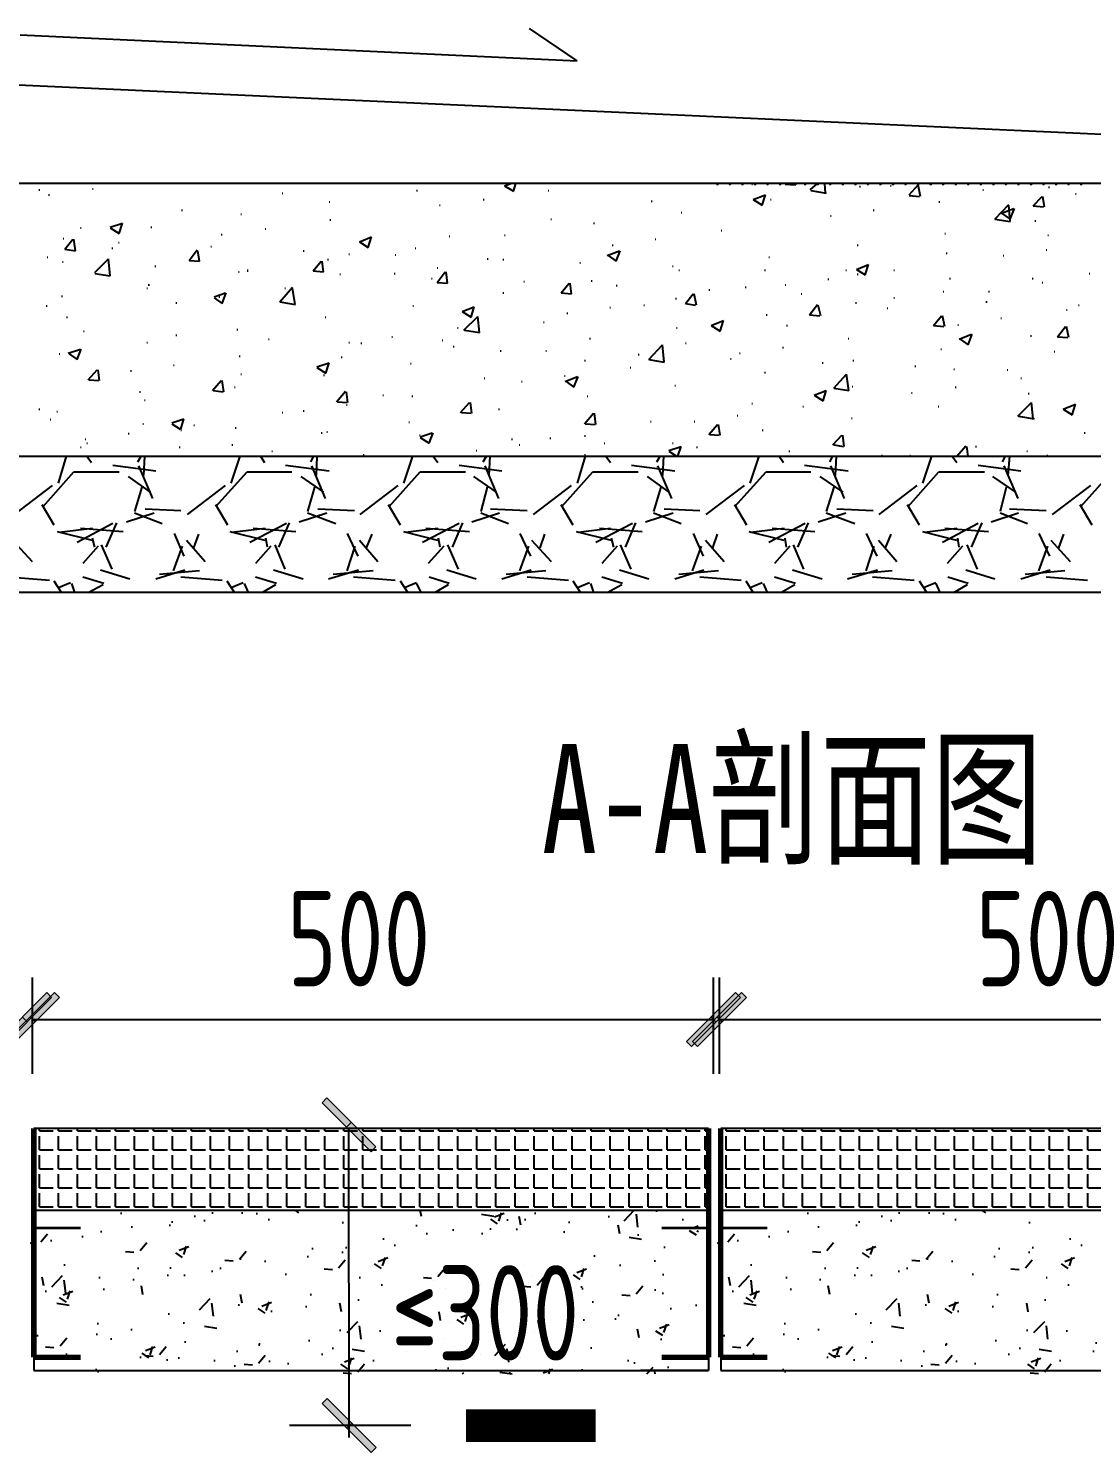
# Model space of a CAD drawing. Extents: x 2969 to 3809, y -1283 to -33.
# Drawn here: x 3543.5 to 3582.5, y -478.2 to -425.9 of the extents above; entities that cross this region are included whole.
import ezdxf
from ezdxf.enums import TextEntityAlignment as Align

# ---------------------------------------------------------------- set-up
doc = ezdxf.new("R2010")
doc.units = 0
doc.header["$LTSCALE"] = 10
for name, color, linetype in [('GPSCOMMON', 7, 'Continuous'), ('图层 1', 7, 'Continuous'), ('填充', 8, 'Continuous'), ('尺寸标注', 1, 'Continuous'), ('文字', 3, 'Continuous'), ('标注引线', 3, 'Continuous'), ('爬梯', 4, 'Continuous'), ('轮廓', 7, 'Continuous')]:
    doc.layers.add(name, color=color, linetype=linetype)
doc.styles.add('GJ', font='tssdeng.shx', dxfattribs={"width": 0.75, "bigfont": 'hztxt.shx'})
doc.styles.add('HZTXT', font='仿宋_GB2312_0.ttf', dxfattribs={"width": 0.6, "height": 1.25})

# ---------------------------------------------------------------- blocks, each defined once
blk = doc.blocks.new('K-建筑标记')
at = {"lineweight": 5}
blk.add_hatch(color=256, dxfattribs=at).paths.add_polyline_path([(0.972, 0.795), (0.795, 0.972), (-0.972, -0.795), (-0.795, -0.972)])
blk.add_lwpolyline([(-0.795, -0.972), (-0.972, -0.795), (0.795, 0.972), (0.972, 0.795)], close=True, dxfattribs=at)
blk.add_lwpolyline([(0.088, -0.088), (-0.088, 0.088)], dxfattribs=at)

msp = doc.modelspace()

# ---------------------------------------------------------------- hatches: boundary and pattern name
at = {"layer": '填充'}
h = msp.add_hatch(dxfattribs=at)
h.set_pattern_fill('ANGLE', color=256, scale=0.1, style=0)
h.set_pattern_definition([(0, (-231094.835, -64909.9971), (0, 0.6985), [0.508, -0.1905]), (90, (-231094.835, -64909.9971), (-0.6985, 4e-17), [0.508, -0.1905])])
h.paths.add_polyline_path([(3568.458, -469.305), (3568.458, -466.297), (3565.963, -466.297), (3543.683, -466.297), (3543.683, -469.305)])
h = msp.add_hatch(dxfattribs=at)
h.set_pattern_fill('ANGLE', color=256, scale=0.1, style=0)
h.set_pattern_definition([(0, (-231069.6151, -64909.9971), (0, 0.6985), [0.508, -0.1905]), (90, (-231069.6151, -64909.9971), (-0.6985, 4e-17), [0.508, -0.1905])])
h.paths.add_polyline_path([(3593.677, -469.305), (3593.677, -466.297), (3591.183, -466.297), (3568.903, -466.297), (3568.903, -469.305)])
h = msp.add_hatch(dxfattribs=at)
h.set_pattern_fill('AR-CONC', color=256, scale=0.02, style=0)
h.set_pattern_definition([(50, (-231094.835, -64909.997), (3.64369338, -0.31878171), [0.381, -4.191]), (355, (-231094.835, -64909.997), (-0.70485652, 3.82113286), [0.3048, -3.3528]), (100.451, (-231094.5313, -64910.0236), (2.938850033, 3.502333756), [0.3238, -3.5618]), (46.1842, (-231094.835, -64908.981), (5.42158082, -0.84084656), [0.5715, -6.2865]), (96.6356, (-231094.383, -64909.051), (4.74808469, 4.94851112), [0.4857, -5.3427]), (351.184, (-231094.835, -64908.981), (4.74809212, 4.94850236), [0.4572, -5.0292]), (21, (-231094.327, -64909.235), (3.032297597, -2.04531037), [0.381, -4.191]), (326, (-231094.327, -64909.235), (1.236040567, 3.68375932), [0.3048, -3.3528]), (71.4514, (-231094.0743, -64909.4055), (4.268329815, 1.638457154), [0.3238, -3.5618]), (37.5, (-231094.835, -64909.9971), (0.061772065, 1.6911007775), [0, -3.31216, 0, -3.4036, 0, -3.3655]), (7.5, (-231094.835, -64909.997), (1.33639325, 2.003611496), [0, -1.94056, 0, -3.23596, 0, -1.2827]), (327.5, (-231095.9678, -64909.9971), (2.711811903, -0.11457488), [0, -1.27, 0, -3.9624, 0, -5.2578]), (317.5, (-231096.4758, -64909.997), (2.962583628, 0.50852982), [0, -1.651, 0, -2.63144, 0, -3.7338])])
h.paths.add_polyline_path([(3568.077, -469.305), (3543.553, -469.305), (3543.553, -475.311), (3568.077, -475.311)])
h = msp.add_hatch(dxfattribs=at)
h.set_pattern_fill('AR-CONC', color=256, scale=0.02, style=0)
h.set_pattern_definition([(50, (-231069.615, -64909.997), (3.64369338, -0.31878171), [0.381, -4.191]), (355, (-231069.615, -64909.997), (-0.70485652, 3.82113286), [0.3048, -3.3528]), (100.451, (-231069.3114, -64910.0236), (2.938850033, 3.502333756), [0.3238, -3.5618]), (46.1842, (-231069.615, -64908.981), (5.42158082, -0.84084656), [0.5715, -6.2865]), (96.6356, (-231069.1633, -64909.051), (4.74808469, 4.94851112), [0.4857, -5.3427]), (351.184, (-231069.615, -64908.981), (4.74809212, 4.94850236), [0.4572, -5.0292]), (21, (-231069.107, -64909.235), (3.032297597, -2.04531037), [0.381, -4.191]), (326, (-231069.107, -64909.235), (1.236040567, 3.68375932), [0.3048, -3.3528]), (71.4514, (-231068.8544, -64909.4055), (4.268329815, 1.638457154), [0.3238, -3.5618]), (37.5, (-231069.6151, -64909.9971), (0.061772065, 1.6911007775), [0, -3.31216, 0, -3.4036, 0, -3.3655]), (7.5, (-231069.615, -64909.997), (1.33639325, 2.003611496), [0, -1.94056, 0, -3.23596, 0, -1.2827]), (327.5, (-231070.7479, -64909.9971), (2.711811903, -0.11457488), [0, -1.27, 0, -3.9624, 0, -5.2578]), (317.5, (-231071.256, -64909.997), (2.962583628, 0.50852982), [0, -1.651, 0, -2.63144, 0, -3.7338])])
h.paths.add_polyline_path([(3593.297, -469.305), (3568.772, -469.305), (3568.772, -475.311), (3593.297, -475.311)])

# ---------------------------------------------------------------- linework, layer by layer
at = {"layer": 'GPSCOMMON'}
for p, q in [((3568.808, -431.643), (3568.75, -431.643)), ((3568.766, -431.638), (3568.756, -431.622)), ((3568.772, -431.63), (3568.772, -431.607)), ((3568.779, -431.63), (3568.779, -431.601)), ((3568.786, -431.63), (3568.786, -431.607)), ((3568.799, -431.642), (3568.808, -431.626)), ((3569.268, -431.643), (3569.211, -431.643)), ((3569.226, -431.638), (3569.217, -431.622)), ((3569.232, -431.63), (3569.232, -431.607)), ((3569.239, -431.63), (3569.239, -431.601)), ((3569.247, -431.63), (3569.247, -431.607)), ((3569.259, -431.642), (3569.268, -431.626)), ((3569.729, -431.643), (3569.671, -431.643)), ((3569.687, -431.638), (3569.678, -431.622)), ((3569.693, -431.63), (3569.693, -431.607)), ((3569.7, -431.63), (3569.7, -431.601)), ((3569.707, -431.63), (3569.707, -431.607)), ((3569.72, -431.642), (3569.729, -431.626)), ((3570.189, -431.643), (3570.132, -431.643)), ((3570.147, -431.638), (3570.138, -431.622)), ((3570.153, -431.63), (3570.153, -431.607)), ((3570.161, -431.63), (3570.161, -431.601)), ((3570.168, -431.63), (3570.168, -431.607)), ((3570.18, -431.642), (3570.19, -431.626)), ((3570.65, -431.643), (3570.592, -431.643)), ((3570.608, -431.638), (3570.599, -431.622)), ((3570.614, -431.63), (3570.614, -431.607)), ((3570.621, -431.63), (3570.621, -431.601)), ((3570.628, -431.63), (3570.628, -431.607)), ((3570.641, -431.642), (3570.65, -431.626)), ((3571.111, -431.643), (3571.053, -431.643)), ((3571.069, -431.638), (3571.059, -431.622)), ((3571.075, -431.63), (3571.075, -431.607)), ((3571.082, -431.63), (3571.082, -431.601)), ((3571.089, -431.63), (3571.089, -431.607)), ((3571.102, -431.642), (3571.111, -431.626)), ((3571.571, -431.643), (3571.514, -431.643)), ((3571.529, -431.638), (3571.52, -431.622)), ((3571.535, -431.63), (3571.535, -431.607)), ((3571.542, -431.63), (3571.542, -431.601)), ((3571.55, -431.63), (3571.55, -431.607)), ((3571.562, -431.642), (3571.571, -431.626)), ((3572.032, -431.643), (3571.974, -431.643)), ((3571.99, -431.638), (3571.981, -431.622)), ((3571.996, -431.63), (3571.996, -431.607)), ((3572.003, -431.63), (3572.003, -431.601)), ((3572.01, -431.63), (3572.01, -431.607)), ((3572.023, -431.642), (3572.032, -431.626)), ((3572.492, -431.643), (3572.435, -431.643)), ((3572.45, -431.638), (3572.441, -431.622)), ((3572.456, -431.63), (3572.456, -431.607)), ((3572.464, -431.63), (3572.464, -431.601)), ((3572.471, -431.63), (3572.471, -431.607)), ((3572.483, -431.642), (3572.493, -431.626)), ((3572.953, -431.643), (3572.895, -431.643)), ((3572.911, -431.638), (3572.902, -431.622)), ((3572.917, -431.63), (3572.917, -431.607)), ((3572.924, -431.63), (3572.924, -431.601)), ((3572.931, -431.63), (3572.931, -431.607)), ((3572.944, -431.642), (3572.953, -431.626)), ((3573.414, -431.643), (3573.356, -431.643)), ((3573.372, -431.638), (3573.362, -431.622)), ((3573.378, -431.63), (3573.378, -431.607)), ((3573.385, -431.63), (3573.385, -431.601)), ((3573.392, -431.63), (3573.392, -431.607)), ((3573.405, -431.642), (3573.414, -431.626)), ((3573.874, -431.643), (3573.817, -431.643)), ((3573.832, -431.638), (3573.823, -431.622)), ((3573.838, -431.63), (3573.838, -431.607)), ((3573.846, -431.63), (3573.846, -431.601)), ((3573.853, -431.63), (3573.853, -431.607)), ((3573.865, -431.642), (3573.874, -431.626)), ((3574.335, -431.643), (3574.277, -431.643)), ((3574.293, -431.638), (3574.284, -431.622)), ((3574.299, -431.63), (3574.299, -431.607)), ((3574.306, -431.63), (3574.306, -431.601)), ((3574.313, -431.63), (3574.313, -431.607)), ((3574.326, -431.642), (3574.335, -431.626)), ((3574.796, -431.643), (3574.738, -431.643)), ((3574.753, -431.638), (3574.744, -431.622)), ((3574.76, -431.63), (3574.76, -431.607)), ((3574.767, -431.63), (3574.767, -431.601)), ((3574.774, -431.63), (3574.774, -431.607)), ((3574.786, -431.642), (3574.796, -431.626)), ((3575.256, -431.643), (3575.199, -431.643)), ((3575.214, -431.638), (3575.205, -431.622)), ((3575.22, -431.63), (3575.22, -431.607)), ((3575.227, -431.63), (3575.227, -431.601)), ((3575.235, -431.63), (3575.235, -431.607)), ((3575.247, -431.642), (3575.256, -431.626)), ((3575.717, -431.643), (3575.659, -431.643)), ((3575.675, -431.638), (3575.665, -431.622)), ((3575.681, -431.63), (3575.681, -431.607)), ((3575.688, -431.63), (3575.688, -431.601)), ((3575.695, -431.63), (3575.695, -431.607)), ((3575.708, -431.642), (3575.717, -431.626)), ((3576.177, -431.643), (3576.12, -431.643)), ((3576.135, -431.638), (3576.126, -431.622)), ((3576.141, -431.63), (3576.141, -431.607)), ((3576.149, -431.63), (3576.149, -431.601)), ((3576.156, -431.63), (3576.156, -431.607)), ((3576.168, -431.642), (3576.177, -431.626)), ((3576.638, -431.643), (3576.58, -431.643)), ((3576.596, -431.638), (3576.587, -431.622)), ((3576.602, -431.63), (3576.602, -431.607)), ((3576.609, -431.63), (3576.609, -431.601)), ((3576.616, -431.63), (3576.616, -431.607)), ((3576.629, -431.642), (3576.638, -431.626)), ((3577.099, -431.643), (3577.041, -431.643)), ((3577.056, -431.638), (3577.047, -431.622)), ((3577.063, -431.63), (3577.063, -431.607)), ((3577.07, -431.63), (3577.07, -431.601)), ((3577.077, -431.63), (3577.077, -431.607)), ((3577.089, -431.642), (3577.099, -431.626)), ((3577.559, -431.643), (3577.502, -431.643)), ((3577.517, -431.638), (3577.508, -431.622)), ((3577.523, -431.63), (3577.523, -431.607)), ((3577.53, -431.63), (3577.53, -431.601)), ((3577.538, -431.63), (3577.538, -431.607)), ((3577.55, -431.642), (3577.559, -431.626)), ((3578.02, -431.643), (3577.962, -431.643)), ((3577.978, -431.638), (3577.968, -431.622)), ((3577.984, -431.63), (3577.984, -431.607)), ((3577.991, -431.63), (3577.991, -431.601)), ((3577.998, -431.63), (3577.998, -431.607)), ((3578.011, -431.642), (3578.02, -431.626)), ((3578.48, -431.643), (3578.423, -431.643)), ((3578.438, -431.638), (3578.429, -431.622)), ((3578.444, -431.63), (3578.444, -431.607)), ((3578.452, -431.63), (3578.452, -431.601)), ((3578.459, -431.63), (3578.459, -431.607)), ((3578.471, -431.642), (3578.481, -431.626)), ((3578.941, -431.643), (3578.883, -431.643)), ((3578.899, -431.638), (3578.89, -431.622)), ((3578.905, -431.63), (3578.905, -431.607)), ((3578.912, -431.63), (3578.912, -431.601)), ((3578.919, -431.63), (3578.919, -431.607)), ((3578.932, -431.642), (3578.941, -431.626)), ((3579.402, -431.643), (3579.344, -431.643)), ((3579.359, -431.638), (3579.35, -431.622)), ((3579.366, -431.63), (3579.366, -431.607)), ((3579.373, -431.63), (3579.373, -431.601)), ((3579.38, -431.63), (3579.38, -431.607)), ((3579.393, -431.642), (3579.402, -431.626)), ((3579.862, -431.643), (3579.805, -431.643)), ((3579.82, -431.638), (3579.811, -431.622)), ((3579.826, -431.63), (3579.826, -431.607)), ((3579.833, -431.63), (3579.833, -431.601)), ((3579.841, -431.63), (3579.841, -431.607)), ((3579.853, -431.642), (3579.862, -431.626)), ((3580.323, -431.643), (3580.265, -431.643)), ((3580.281, -431.638), (3580.271, -431.622)), ((3580.287, -431.63), (3580.287, -431.607)), ((3580.294, -431.63), (3580.294, -431.601)), ((3580.301, -431.63), (3580.301, -431.607)), ((3580.314, -431.642), (3580.323, -431.626)), ((3580.783, -431.643), (3580.726, -431.643)), ((3580.741, -431.638), (3580.732, -431.622)), ((3580.747, -431.63), (3580.747, -431.607)), ((3580.755, -431.63), (3580.755, -431.601)), ((3580.762, -431.63), (3580.762, -431.607)), ((3580.774, -431.642), (3580.784, -431.626)), ((3581.244, -431.643), (3581.186, -431.643)), ((3581.202, -431.638), (3581.193, -431.622)), ((3581.208, -431.63), (3581.208, -431.607)), ((3581.215, -431.63), (3581.215, -431.601)), ((3581.222, -431.63), (3581.222, -431.607)), ((3581.235, -431.642), (3581.244, -431.626)), ((3581.705, -431.643), (3581.647, -431.643)), ((3581.663, -431.638), (3581.653, -431.622)), ((3581.669, -431.63), (3581.669, -431.607)), ((3581.676, -431.63), (3581.676, -431.601)), ((3581.683, -431.63), (3581.683, -431.607)), ((3581.696, -431.642), (3581.705, -431.626)), ((3582.165, -431.643), (3582.108, -431.643)), ((3582.123, -431.638), (3582.114, -431.622)), ((3582.129, -431.63), (3582.129, -431.607)), ((3582.136, -431.63), (3582.136, -431.601)), ((3582.144, -431.63), (3582.144, -431.607)), ((3582.156, -431.642), (3582.165, -431.626))]:
    msp.add_line(p, q, dxfattribs=at)
at = {"layer": '图层 1', "color": 1}
for points, const_width in [([(3543.683, -466.297), (3543.683, -474.703)], 0.2), ([(3568.458, -466.297), (3568.458, -474.703)], 0.2), ([(3568.903, -466.297), (3568.903, -474.703)], 0.2), ([(3543.683, -469.951), (3545.402, -469.951)], 0.1), ([(3566.739, -469.951), (3568.458, -469.951)], 0.1), ([(3568.903, -469.951), (3570.622, -469.951)], 0.1), ([(3543.683, -474.703), (3545.402, -474.703)], 0.2), ([(3566.739, -474.703), (3568.458, -474.703)], 0.2), ([(3568.903, -474.703), (3570.622, -474.703)], 0.2)]:
    msp.add_lwpolyline(points, dxfattribs=dict(at, const_width=const_width))
at = {"layer": '填充'}
for points in [[(3545.835, -431.808), (3545.86, -431.808)], [(3560.96, -431.691), (3561.199, -431.604)], [(3560.96, -431.691), (3561.29, -431.895)], [(3561.29, -431.895), (3561.377, -431.604)], [(3570.047, -431.63), (3570.073, -431.63)], [(3571.266, -431.63), (3571.295, -431.604)], [(3571.266, -431.63), (3571.647, -431.659)], [(3571.683, -431.659), (3571.647, -431.604)], [(3572.187, -431.844), (3572.452, -431.604)], [(3572.753, -431.96), (3572.727, -431.604)], [(3574, -431.721), (3574.036, -431.721)], [(3575.135, -431.691), (3575.168, -431.691)], [(3575.824, -432.022), (3576.15, -431.659)], [(3576.241, -432.083), (3576.15, -431.659)], [(3580.944, -431.746), (3580.973, -431.746)], [(3543.87, -431.844), (3543.898, -431.844)], [(3544.225, -432.022), (3544.261, -432.022)], [(3552.805, -431.96), (3552.83, -431.96)], [(3554.531, -432.286), (3554.556, -432.286)], [(3557.74, -431.869), (3557.776, -431.869)], [(3560.184, -432.196), (3560.217, -432.196)], [(3562.57, -431.869), (3562.599, -431.869)], [(3566.349, -432.258), (3566.385, -432.258)], [(3570.098, -432.196), (3570.552, -432.022)], [(3570.098, -432.196), (3570.428, -432.41)], [(3570.428, -432.41), (3570.552, -432.022)], [(3570.729, -432.196), (3570.755, -432.196)], [(3572.216, -431.869), (3572.781, -431.96)], [(3575.824, -432.047), (3576.205, -432.083)], [(3576.919, -432.286), (3576.948, -432.286)], [(3578.529, -431.844), (3578.558, -431.844)], [(3580.379, -432.435), (3580.709, -432.083)], [(3580.796, -432.464), (3580.734, -432.083)], [(3581.927, -431.985), (3581.952, -431.985)], [(3549.106, -432.588), (3549.142, -432.588)], [(3551.285, -432.737), (3551.311, -432.737)], [(3558.581, -432.41), (3558.606, -432.41)], [(3567.455, -432.675), (3567.48, -432.675)], [(3572.93, -432.791), (3572.956, -432.791)], [(3574.504, -432.588), (3574.54, -432.588)], [(3578.972, -432.914), (3579.486, -432.374)], [(3579.211, -432.7), (3579.664, -432.526)], [(3579.211, -432.7), (3579.537, -432.914)], [(3579.537, -433.001), (3579.486, -432.41)], [(3579.537, -432.914), (3579.69, -432.526)], [(3580.379, -432.435), (3580.759, -432.464)], [(3545.393, -433.241), (3545.418, -433.241)], [(3546.488, -433.215), (3546.941, -433.063)], [(3546.488, -433.241), (3546.818, -433.444)], [(3546.818, -433.444), (3546.941, -433.063)], [(3547.975, -433.215), (3548.011, -433.215)], [(3552.177, -433.27), (3552.203, -433.27)], [(3554.556, -432.94), (3554.592, -432.94)], [(3562.661, -432.914), (3562.686, -432.914)], [(3564.234, -433.063), (3564.271, -433.063)], [(3568.916, -433.332), (3568.942, -433.332)], [(3578.972, -432.914), (3579.537, -433.001)], [(3580.433, -432.976), (3580.469, -432.976)], [(3544.765, -433.633), (3544.79, -433.633)], [(3544.827, -434.014), (3545.117, -433.658)], [(3545.207, -434.075), (3545.153, -433.658)], [(3546.789, -433.781), (3546.818, -433.781)], [(3550.567, -433.48), (3550.603, -433.48)], [(3555.637, -433.745), (3556.079, -433.571)], [(3555.637, -433.745), (3555.963, -433.959)], [(3555.963, -433.959), (3556.079, -433.571)], [(3558.936, -433.542), (3558.962, -433.542)], [(3560.96, -433.506), (3560.989, -433.506)], [(3564.924, -433.868), (3564.953, -433.868)], [(3566.501, -433.658), (3566.526, -433.658)], [(3573.913, -433.868), (3573.949, -433.868)], [(3577.133, -433.444), (3577.159, -433.444)], [(3580.912, -433.506), (3580.944, -433.506)], [(3544.171, -434.311), (3544.196, -434.311)], [(3544.827, -434.014), (3545.207, -434.075)], [(3545.922, -434.881), (3546.426, -434.376)], [(3546.488, -435.004), (3546.426, -434.376)], [(3546.549, -433.984), (3546.578, -433.984)], [(3549.382, -434.438), (3549.675, -434.046)], [(3549.762, -434.463), (3549.708, -434.075)], [(3550.186, -433.923), (3550.212, -433.923)], [(3553.573, -434.075), (3553.61, -434.075)], [(3554.469, -434.402), (3554.505, -434.402)], [(3555.245, -434.199), (3555.274, -434.199)], [(3556.946, -434.224), (3556.971, -434.224)], [(3557.689, -433.984), (3557.715, -433.984)], [(3560.333, -434.376), (3560.369, -434.376)], [(3560.898, -434.402), (3560.935, -434.402)], [(3564.739, -434.25), (3565.192, -434.075)], [(3564.775, -434.25), (3565.065, -434.463)], [(3565.065, -434.463), (3565.217, -434.075)], [(3570.668, -434.311), (3570.7, -434.311)], [(3577.188, -434.162), (3577.22, -434.162)], [(3579.272, -434.25), (3579.302, -434.25)], [(3580.85, -434.046), (3580.883, -434.046)], [(3544.736, -434.489), (3544.765, -434.489)], [(3545.922, -434.913), (3546.488, -435.004)], [(3548.127, -434.641), (3548.159, -434.641)], [(3549.382, -434.438), (3549.762, -434.463)], [(3551.195, -434.852), (3551.22, -434.852)], [(3551.521, -434.79), (3551.55, -434.79)], [(3551.521, -434.819), (3551.55, -434.819)], [(3553.936, -434.819), (3554.23, -434.463)], [(3553.936, -434.819), (3554.317, -434.852)], [(3554.317, -434.852), (3554.266, -434.463)], [(3554.919, -434.943), (3554.948, -434.943)], [(3556.909, -434.913), (3556.946, -434.913)], [(3558.494, -434.703), (3558.519, -434.703)], [(3558.494, -435.244), (3558.784, -434.852)], [(3558.875, -435.269), (3558.82, -434.852)], [(3563.73, -434.525), (3563.756, -434.525)], [(3567.128, -434.641), (3567.154, -434.641)], [(3567.368, -434.79), (3567.393, -434.79)], [(3570.515, -434.79), (3570.552, -434.79)], [(3573.496, -434.79), (3573.525, -434.79)], [(3573.888, -434.765), (3574.33, -434.579)], [(3573.888, -434.765), (3574.214, -434.968)], [(3573.913, -434.943), (3573.949, -434.943)], [(3574.214, -434.968), (3574.33, -434.579)], [(3575.258, -434.79), (3575.284, -434.79)], [(3582.431, -434.913), (3582.46, -434.913)], [(3547.833, -435.447), (3547.858, -435.447)], [(3547.887, -435.331), (3547.924, -435.331)], [(3552.718, -435.951), (3553.185, -435.418)], [(3552.895, -435.447), (3552.921, -435.447)], [(3553.283, -436.049), (3553.185, -435.447)], [(3558.28, -435.091), (3558.309, -435.091)], [(3558.494, -435.244), (3558.875, -435.269)], [(3561.678, -435.207), (3561.704, -435.207)], [(3563.049, -435.624), (3563.343, -435.269)], [(3563.43, -435.657), (3563.375, -435.269)], [(3564.147, -435.182), (3564.18, -435.182)], [(3565.065, -435.356), (3565.101, -435.356)], [(3569.808, -435.418), (3569.834, -435.418)], [(3571.266, -435.331), (3571.295, -435.331)], [(3572.843, -435.117), (3572.869, -435.117)], [(3577.311, -435.091), (3577.336, -435.091)], [(3580.342, -435.091), (3580.379, -435.091)], [(3580.709, -435.244), (3580.734, -435.244)], [(3544.704, -435.748), (3544.736, -435.748)], [(3548.903, -435.987), (3548.932, -435.987)], [(3550.302, -435.773), (3550.716, -435.624)], [(3550.302, -435.809), (3550.603, -436.013)], [(3550.48, -435.773), (3550.513, -435.773)], [(3550.603, -436.013), (3550.745, -435.624)], [(3552.718, -435.951), (3553.283, -436.049)], [(3560.898, -435.624), (3560.935, -435.624)], [(3563.049, -435.624), (3563.43, -435.657)], [(3567.241, -435.835), (3567.277, -435.835)], [(3567.607, -436.013), (3567.897, -435.657)], [(3568.02, -436.074), (3567.933, -435.657)], [(3568.463, -435.508), (3568.499, -435.508)], [(3571.861, -435.657), (3571.886, -435.657)], [(3573.851, -435.987), (3573.888, -435.987)], [(3575.258, -435.809), (3575.284, -435.809)], [(3577.072, -435.57), (3577.097, -435.57)], [(3578.645, -435.951), (3578.682, -435.951)], [(3578.732, -435.57), (3578.769, -435.57)], [(3544.134, -436.1), (3544.171, -436.1)], [(3544.877, -436.517), (3544.914, -436.517)], [(3554.378, -436.517), (3554.407, -436.517)], [(3557.599, -436.1), (3557.627, -436.1)], [(3559.412, -436.314), (3559.854, -436.136)], [(3559.412, -436.314), (3559.742, -436.517)], [(3559.477, -436.996), (3559.981, -436.491)], [(3559.742, -436.517), (3559.854, -436.136)], [(3560.043, -437.083), (3559.981, -436.491)], [(3563.252, -436.375), (3563.288, -436.375)], [(3564.837, -436.162), (3564.862, -436.162)], [(3566.084, -436.074), (3566.109, -436.074)], [(3567.607, -436.013), (3567.984, -436.074)], [(3570.577, -436.43), (3570.613, -436.43)], [(3572.162, -436.43), (3572.452, -436.049)], [(3572.162, -436.43), (3572.542, -436.463)], [(3572.578, -436.463), (3572.488, -436.074)], [(3575.019, -436.19), (3575.044, -436.19)], [(3576.716, -436.818), (3577.01, -436.463)], [(3577.133, -436.855), (3577.046, -436.463)], [(3581.601, -436.252), (3581.626, -436.252)], [(3582.043, -436.074), (3582.068, -436.074)], [(3545.509, -437.029), (3545.534, -437.029)], [(3551.133, -436.967), (3551.169, -436.967)], [(3559.238, -436.905), (3559.263, -436.905)], [(3559.502, -436.996), (3560.043, -437.083)], [(3562.396, -436.702), (3562.421, -436.702)], [(3567.277, -436.905), (3567.306, -436.905)], [(3568.553, -436.818), (3569.003, -436.64)], [(3568.553, -436.818), (3568.88, -437.029)], [(3568.88, -437.029), (3569.003, -436.64)], [(3571.32, -436.818), (3571.356, -436.818)], [(3576.716, -436.818), (3577.097, -436.855)], [(3577.612, -436.793), (3577.637, -436.793)], [(3579.186, -436.553), (3579.211, -436.553)], [(3581.274, -437.235), (3581.564, -436.855)], [(3581.688, -437.268), (3581.601, -436.855)], [(3547.833, -437.446), (3547.858, -437.446)], [(3548.903, -437.181), (3548.932, -437.181)], [(3552.301, -437.323), (3552.326, -437.323)], [(3555.245, -437.446), (3555.274, -437.446)], [(3555.687, -437.471), (3555.724, -437.471)], [(3556.823, -437.235), (3556.855, -437.235)], [(3558.672, -437.359), (3558.697, -437.359)], [(3564.086, -437.297), (3564.118, -437.297)], [(3566.262, -438.074), (3566.766, -437.533)], [(3566.827, -438.164), (3566.766, -437.533)], [(3567.607, -437.471), (3567.632, -437.471)], [(3573.587, -437.297), (3573.612, -437.297)], [(3577.663, -437.323), (3578.116, -437.145)], [(3577.699, -437.323), (3577.993, -437.533)], [(3577.993, -437.533), (3578.141, -437.145)], [(3580.281, -437.206), (3580.317, -437.206)], [(3581.274, -437.235), (3581.655, -437.268)], [(3544.613, -437.863), (3544.638, -437.863)], [(3544.939, -437.834), (3545.393, -437.685)], [(3544.975, -437.863), (3545.269, -438.074)], [(3545.269, -438.074), (3545.418, -437.685)], [(3551.22, -437.95), (3551.256, -437.95)], [(3554.973, -437.986), (3555.009, -437.986)], [(3559.085, -437.598), (3559.114, -437.598)], [(3560.811, -437.747), (3560.848, -437.747)], [(3562.483, -437.747), (3562.508, -437.747)], [(3565.87, -437.888), (3565.906, -437.888)], [(3566.262, -438.074), (3566.827, -438.164)], [(3569.268, -438.041), (3569.293, -438.041)], [(3569.594, -437.834), (3569.623, -437.834)], [(3571.172, -437.624), (3571.204, -437.624)], [(3576.981, -437.685), (3577.01, -437.685)], [(3581.147, -437.772), (3581.177, -437.772)], [(3545.683, -438.817), (3546.013, -438.455)], [(3546.1, -438.846), (3546.045, -438.455)], [(3547.231, -438.491), (3547.267, -438.491)], [(3548.816, -438.277), (3548.841, -438.277)], [(3551.285, -438.607), (3551.311, -438.607)], [(3554.077, -438.338), (3554.531, -438.189)], [(3554.077, -438.367), (3554.407, -438.578)], [(3554.407, -438.578), (3554.531, -438.189)], [(3557.511, -438.215), (3557.537, -438.215)], [(3563.908, -438.102), (3563.944, -438.102)], [(3565.58, -438.367), (3565.605, -438.367)], [(3570.515, -438.553), (3570.552, -438.553)], [(3572.629, -438.189), (3572.665, -438.189)], [(3573.054, -439.118), (3573.525, -438.607)], [(3573.612, -439.209), (3573.525, -438.607)], [(3573.761, -438.102), (3573.797, -438.102)], [(3576.027, -438.313), (3576.063, -438.313)], [(3577.46, -438.429), (3577.489, -438.429)], [(3579.425, -438.455), (3579.45, -438.455)], [(3545.719, -438.817), (3546.074, -438.846)], [(3550.241, -439.209), (3550.567, -438.846)], [(3550.654, -439.26), (3550.603, -438.846)], [(3551.046, -439.082), (3551.078, -439.082)], [(3554.317, -438.64), (3554.353, -438.64)], [(3560.217, -438.756), (3560.246, -438.756)], [(3561.591, -438.879), (3561.616, -438.879)], [(3563.165, -438.669), (3563.19, -438.669)], [(3563.19, -438.879), (3563.644, -438.694)], [(3563.227, -438.879), (3563.517, -439.082)], [(3563.517, -439.082), (3563.669, -438.694)], [(3567.215, -439.02), (3567.241, -439.02)], [(3573.054, -439.118), (3573.612, -439.209)], [(3573.735, -439.057), (3573.761, -439.057)], [(3577.514, -439.082), (3577.55, -439.082)], [(3579.929, -438.756), (3579.954, -438.756)], [(3547.557, -439.26), (3547.594, -439.26)], [(3547.746, -439.561), (3547.771, -439.561)], [(3550.273, -439.209), (3550.629, -439.26)], [(3554.795, -439.623), (3555.122, -439.235)], [(3554.832, -439.623), (3555.183, -439.652)], [(3555.213, -439.652), (3555.158, -439.26)], [(3556.493, -439.383), (3556.522, -439.383)], [(3557.566, -439.412), (3557.599, -439.412)], [(3559.35, -440.015), (3559.68, -439.652)], [(3559.767, -440.04), (3559.713, -439.652)], [(3563.995, -439.412), (3564.031, -439.412)], [(3572.339, -439.383), (3572.781, -439.209)], [(3572.339, -439.383), (3572.665, -439.586)], [(3572.665, -439.586), (3572.781, -439.209)], [(3575.911, -439.296), (3575.94, -439.296)], [(3579.813, -440.156), (3580.317, -439.652)], [(3580.194, -439.322), (3580.23, -439.322)], [(3580.379, -440.251), (3580.317, -439.652)], [(3543.87, -439.888), (3543.898, -439.888)], [(3544.526, -439.978), (3544.551, -439.978)], [(3552.805, -440.015), (3552.83, -440.015)], [(3553.573, -439.953), (3553.61, -439.953)], [(3555.158, -439.739), (3555.183, -439.739)], [(3559.386, -440.015), (3559.742, -440.04)], [(3560.75, -439.888), (3560.786, -439.888)], [(3563.908, -440.428), (3564.234, -440.04)], [(3564.322, -440.457), (3564.271, -440.04)], [(3569.507, -440.127), (3569.532, -440.127)], [(3570.047, -439.684), (3570.073, -439.684)], [(3571.922, -439.8), (3571.948, -439.8)], [(3576.894, -439.8), (3576.919, -439.8)], [(3579.838, -440.156), (3580.408, -440.251)], [(3581.477, -439.888), (3581.927, -439.713)], [(3581.477, -439.888), (3581.804, -440.102)], [(3581.804, -440.102), (3581.927, -439.713)], [(3544.287, -440.279), (3544.312, -440.279)], [(3547.684, -440.428), (3547.71, -440.428)], [(3548.754, -440.392), (3549.196, -440.251)], [(3548.754, -440.428), (3549.055, -440.631)], [(3549.08, -440.631), (3549.196, -440.251)], [(3549.08, -440.668), (3549.106, -440.668)], [(3549.559, -440.483), (3549.585, -440.483)], [(3551.078, -440.581), (3551.108, -440.581)], [(3557.45, -440.367), (3557.475, -440.367)], [(3563.944, -440.428), (3564.296, -440.457)], [(3566.323, -440.341), (3566.349, -440.341)], [(3567.933, -440.341), (3567.959, -440.341)], [(3568.463, -440.82), (3568.789, -440.457)], [(3568.88, -440.846), (3568.825, -440.457)], [(3570.428, -440.668), (3570.461, -440.668)], [(3573.71, -440.218), (3573.735, -440.218)], [(3545.57, -440.994), (3545.596, -440.994)], [(3545.632, -441.147), (3545.657, -441.147)], [(3547.144, -440.784), (3547.18, -440.784)], [(3550.955, -441.197), (3550.984, -441.197)], [(3554.23, -440.759), (3554.266, -440.759)], [(3554.44, -440.722), (3554.469, -440.722)], [(3557.838, -440.846), (3557.867, -440.846)], [(3557.867, -440.907), (3558.309, -440.759)], [(3557.867, -440.933), (3558.193, -441.147)], [(3558.193, -441.147), (3558.342, -440.759)], [(3561.228, -440.994), (3561.261, -440.994)], [(3561.5, -441.197), (3561.529, -441.197)], [(3562.624, -440.962), (3562.661, -440.962)], [(3563.908, -440.871), (3563.944, -440.871)], [(3564.623, -441.147), (3564.652, -441.147)], [(3567.128, -441.147), (3567.154, -441.147)], [(3568.499, -440.82), (3568.851, -440.846)], [(3573.021, -441.197), (3573.347, -440.846)], [(3573.054, -441.197), (3573.409, -441.263)], [(3573.434, -441.263), (3573.384, -440.846)], [(3582.254, -440.759), (3582.282, -440.759)], [(3544.587, -442.605), (3544.877, -441.625)], [(3545.393, -441.288), (3545.418, -441.288)], [(3545.632, -441.625), (3545.806, -441.854)], [(3547.119, -441.625), (3547.119, -441.651)], [(3547.507, -441.829), (3547.623, -441.625)], [(3547.746, -441.625), (3547.71, -442.333)], [(3549.019, -441.288), (3549.055, -441.288)], [(3550.93, -442.605), (3551.256, -441.625)], [(3552, -441.625), (3552.152, -441.854)], [(3552.417, -441.437), (3552.442, -441.437)], [(3553.486, -441.625), (3553.461, -441.651)], [(3553.849, -441.829), (3553.965, -441.625)], [(3554.077, -441.625), (3554.052, -442.333)], [(3555.778, -441.564), (3555.814, -441.564)], [(3557.272, -442.605), (3557.599, -441.625)], [(3558.342, -441.625), (3558.519, -441.854)], [(3558.936, -441.625), (3558.962, -441.625)], [(3559.829, -441.625), (3559.803, -441.651)], [(3559.919, -441.411), (3559.952, -441.411)], [(3560.184, -441.829), (3560.307, -441.625)], [(3560.423, -441.625), (3560.394, -442.333)], [(3563.644, -442.605), (3563.944, -441.625)], [(3563.908, -441.564), (3563.944, -441.564)], [(3564.684, -441.625), (3564.862, -441.854)], [(3566.171, -441.625), (3566.171, -441.651)], [(3566.563, -441.829), (3566.675, -441.625)], [(3566.802, -441.625), (3566.766, -442.333)], [(3567.005, -441.411), (3567.455, -441.263)], [(3567.005, -441.437), (3567.277, -441.625)], [(3567.331, -441.625), (3567.455, -441.263)], [(3568.02, -441.288), (3568.046, -441.288)], [(3569.986, -442.605), (3570.312, -441.625)], [(3571.055, -441.625), (3571.204, -441.854)], [(3571.411, -441.437), (3571.444, -441.437)], [(3572.542, -441.625), (3572.513, -441.651)], [(3572.905, -441.829), (3573.021, -441.625)], [(3573.144, -441.625), (3573.108, -442.333)], [(3574.805, -441.589), (3574.841, -441.589)], [(3575.849, -441.589), (3575.879, -441.589)], [(3576.328, -442.605), (3576.654, -441.625)], [(3577.398, -441.625), (3577.576, -441.854)], [(3577.576, -441.625), (3577.902, -441.234)], [(3577.612, -441.625), (3577.663, -441.625)], [(3577.993, -441.625), (3577.938, -441.263)], [(3578.265, -441.263), (3578.293, -441.263)], [(3578.885, -441.625), (3578.859, -441.651)], [(3579.247, -441.829), (3579.363, -441.625)], [(3579.512, -441.625), (3579.45, -442.333)], [(3580.139, -441.437), (3580.168, -441.437)], [(3580.883, -441.589), (3580.912, -441.589)], [(3544.022, -443.465), (3545.153, -442.191)], [(3545.153, -442.191), (3546.818, -442.191)], [(3546.578, -441.952), (3548.159, -442.155)], [(3547.532, -441.977), (3548.036, -443.175)], [(3550.364, -443.465), (3551.521, -442.191)], [(3551.521, -442.191), (3553.16, -442.191)], [(3552.921, -441.952), (3554.531, -442.155)], [(3553.874, -441.977), (3554.378, -443.175)], [(3556.732, -443.465), (3557.867, -442.191)], [(3557.867, -442.191), (3559.528, -442.191)], [(3559.299, -441.952), (3560.873, -442.155)], [(3560.246, -441.977), (3560.75, -443.175)], [(3563.074, -443.465), (3564.209, -442.191)], [(3564.209, -442.191), (3565.87, -442.191)], [(3565.631, -441.952), (3567.215, -442.155)], [(3566.588, -441.977), (3567.092, -443.175)], [(3569.42, -443.465), (3570.577, -442.191)], [(3570.577, -442.191), (3572.216, -442.191)], [(3571.977, -441.952), (3573.587, -442.155)], [(3572.93, -441.977), (3573.434, -443.175)], [(3575.788, -443.465), (3576.919, -442.191)], [(3576.919, -442.191), (3578.591, -442.191)], [(3578.355, -441.952), (3579.929, -442.155)], [(3579.302, -441.977), (3579.813, -443.175)], [(3582.13, -443.465), (3583.265, -442.191)], [(3542.977, -443.766), (3544.374, -442.696)], [(3547.144, -442.369), (3547.949, -442.935)], [(3547.648, -442.758), (3547.383, -443.65)], [(3549.32, -443.766), (3550.716, -442.696)], [(3553.486, -442.369), (3554.317, -442.935)], [(3553.99, -442.758), (3553.726, -443.65)], [(3555.662, -443.766), (3557.062, -442.696)], [(3559.829, -442.369), (3560.659, -442.935)], [(3560.333, -442.758), (3560.093, -443.65)], [(3562.034, -443.766), (3563.43, -442.696)], [(3566.2, -442.369), (3567.005, -442.935)], [(3566.711, -442.758), (3566.436, -443.65)], [(3568.376, -443.766), (3569.772, -442.696)], [(3572.542, -442.369), (3573.384, -442.935)], [(3573.054, -442.758), (3572.781, -443.65)], [(3574.718, -443.766), (3576.114, -442.696)], [(3578.885, -442.369), (3579.726, -442.935)], [(3579.389, -442.758), (3579.16, -443.65)], [(3581.086, -443.766), (3582.493, -442.696)], [(3544.435, -444.154), (3543.986, -443.41)], [(3547.082, -444.031), (3548.098, -443.704)], [(3547.383, -443.704), (3548.399, -444.093)], [(3547.771, -443.552), (3549.08, -443.617)], [(3550.807, -444.154), (3550.364, -443.41)], [(3553.425, -444.031), (3554.44, -443.704)], [(3553.726, -443.704), (3554.77, -444.093)], [(3554.114, -443.552), (3555.452, -443.617)], [(3557.149, -444.154), (3556.706, -443.41)], [(3559.767, -444.031), (3560.786, -443.704)], [(3560.093, -443.704), (3561.112, -444.093)], [(3560.456, -443.552), (3561.794, -443.617)], [(3563.491, -444.154), (3563.049, -443.41)], [(3566.146, -444.031), (3567.154, -443.704)], [(3566.436, -443.704), (3567.455, -444.093)], [(3566.827, -443.552), (3568.136, -443.617)], [(3569.862, -444.154), (3569.42, -443.41)], [(3572.488, -444.031), (3573.496, -443.704)], [(3572.781, -443.704), (3573.826, -444.093)], [(3573.17, -443.552), (3574.504, -443.617)], [(3576.205, -444.154), (3575.763, -443.41)], [(3578.83, -444.031), (3579.838, -443.704)], [(3579.16, -443.704), (3580.168, -444.093)], [(3579.512, -443.552), (3580.85, -443.617)], [(3582.547, -444.154), (3582.105, -443.41)], [(3545.835, -444.271), (3544.613, -444.423)], [(3546.578, -444.093), (3545.269, -444.786)], [(3546.966, -444.394), (3545.393, -444.271)], [(3546.966, -444.394), (3545.393, -444.271)], [(3546.339, -444.96), (3546.727, -444.067)], [(3552.177, -444.271), (3550.955, -444.423)], [(3552.957, -444.093), (3551.611, -444.786)], [(3553.309, -444.394), (3551.735, -444.271)], [(3553.309, -444.394), (3551.735, -444.271)], [(3552.681, -444.96), (3553.069, -444.067)], [(3558.519, -444.271), (3557.326, -444.423)], [(3559.299, -444.093), (3557.954, -444.786)], [(3559.68, -444.394), (3558.077, -444.271)], [(3559.68, -444.394), (3558.077, -444.271)], [(3559.06, -444.96), (3559.441, -444.067)], [(3564.862, -444.271), (3563.669, -444.423)], [(3565.667, -444.093), (3564.322, -444.786)], [(3566.022, -444.394), (3564.448, -444.271)], [(3566.022, -444.394), (3564.448, -444.271)], [(3565.402, -444.96), (3565.783, -444.067)], [(3571.233, -444.271), (3570.011, -444.423)], [(3572.009, -444.093), (3570.668, -444.786)], [(3572.365, -444.394), (3570.791, -444.271)], [(3572.365, -444.394), (3570.791, -444.271)], [(3571.737, -444.96), (3572.125, -444.067)], [(3577.576, -444.271), (3576.39, -444.423)], [(3578.355, -444.093), (3577.046, -444.786)], [(3578.732, -444.394), (3577.133, -444.271)], [(3578.732, -444.394), (3577.133, -444.271)], [(3578.116, -444.96), (3578.504, -444.067)], [(3543.63, -445.493), (3542.916, -444.72)], [(3545.835, -444.72), (3544.551, -444.394)], [(3545.922, -444.96), (3545.835, -444.633)], [(3546.161, -444.873), (3546.549, -445.765)], [(3548.841, -444.456), (3549.196, -445.29)], [(3549.972, -445.493), (3549.294, -444.72)], [(3549.559, -444.989), (3549.737, -444.485)], [(3552.177, -444.72), (3550.894, -444.394)], [(3552.264, -444.96), (3552.203, -444.633)], [(3552.533, -444.873), (3552.895, -445.765)], [(3555.183, -444.456), (3555.575, -445.29)], [(3556.318, -445.493), (3555.637, -444.72)], [(3555.901, -444.989), (3556.104, -444.485)], [(3558.519, -444.72), (3557.272, -444.394)], [(3558.606, -444.96), (3558.545, -444.633)], [(3558.875, -444.873), (3559.263, -445.765)], [(3561.529, -444.456), (3561.918, -445.29)], [(3562.686, -445.493), (3561.972, -444.72)], [(3562.269, -444.989), (3562.447, -444.485)], [(3564.891, -444.72), (3563.614, -444.394)], [(3564.978, -444.96), (3564.891, -444.633)], [(3565.217, -444.873), (3565.605, -445.765)], [(3567.897, -444.456), (3568.26, -445.29)], [(3569.028, -445.493), (3568.347, -444.72)], [(3568.615, -444.989), (3568.789, -444.485)], [(3571.233, -444.72), (3569.949, -444.394)], [(3571.32, -444.96), (3571.266, -444.633)], [(3571.56, -444.873), (3571.948, -445.765)], [(3574.24, -444.456), (3574.631, -445.29)], [(3575.371, -445.493), (3574.693, -444.72)], [(3574.957, -444.989), (3575.168, -444.485)], [(3577.576, -444.72), (3576.328, -444.394)], [(3577.663, -444.96), (3577.612, -444.633)], [(3577.938, -444.873), (3578.319, -445.765)], [(3580.582, -444.456), (3580.973, -445.29)], [(3581.742, -445.493), (3581.035, -444.72)], [(3581.325, -444.989), (3581.503, -444.485)], [(3546.045, -444.927), (3545.48, -445.555)], [(3548.816, -445.827), (3549.142, -444.927)], [(3552.388, -444.927), (3551.822, -445.555)], [(3555.183, -445.827), (3555.484, -444.927)], [(3558.733, -444.927), (3558.168, -445.555)], [(3561.529, -445.827), (3561.856, -444.927)], [(3565.101, -444.927), (3564.536, -445.555)], [(3567.872, -445.827), (3568.198, -444.927)], [(3571.444, -444.927), (3570.878, -445.555)], [(3574.24, -445.827), (3574.54, -444.927)], [(3577.786, -444.927), (3577.22, -445.555)], [(3580.582, -445.827), (3580.912, -444.927)], [(3546.136, -445.794), (3547.206, -446.121)], [(3548.159, -446.121), (3549.233, -445.794)], [(3549.762, -445.827), (3548.301, -445.969)], [(3552.478, -445.794), (3553.573, -446.121)], [(3554.505, -446.121), (3555.6, -445.794)], [(3556.141, -445.827), (3554.679, -445.969)], [(3558.846, -445.794), (3559.919, -446.121)], [(3560.873, -446.121), (3561.943, -445.794)], [(3562.483, -445.827), (3561.022, -445.969)], [(3565.192, -445.794), (3566.262, -446.121)], [(3567.215, -446.121), (3568.285, -445.794)], [(3568.825, -445.827), (3567.368, -445.969)], [(3571.534, -445.794), (3572.629, -446.121)], [(3573.558, -446.121), (3574.656, -445.794)], [(3575.197, -445.827), (3573.735, -445.969)], [(3577.902, -445.794), (3578.972, -446.121)], [(3579.929, -446.121), (3580.999, -445.794)], [(3581.539, -445.827), (3580.078, -445.969)], [(3544.261, -446.183), (3542.738, -446.059)], [(3544.704, -446.625), (3544.435, -446.208)], [(3545.03, -446.27), (3544.587, -446.448)], [(3545.066, -446.299), (3545.179, -446.625)], [(3546.248, -446.299), (3545.48, -446.059)], [(3545.683, -446.625), (3546.223, -446.331)], [(3550.603, -446.183), (3549.08, -446.059)], [(3551.046, -446.625), (3550.778, -446.208)], [(3551.372, -446.27), (3550.93, -446.448)], [(3551.408, -446.299), (3551.55, -446.625)], [(3552.594, -446.299), (3551.822, -446.059)], [(3552.061, -446.625), (3552.565, -446.331)], [(3556.946, -446.183), (3555.423, -446.059)], [(3557.413, -446.625), (3557.149, -446.208)], [(3557.74, -446.27), (3557.297, -446.448)], [(3557.74, -446.299), (3557.892, -446.625)], [(3558.936, -446.299), (3558.193, -446.059)], [(3558.403, -446.625), (3558.908, -446.331)], [(3563.314, -446.183), (3561.794, -446.059)], [(3563.756, -446.625), (3563.491, -446.208)], [(3564.086, -446.27), (3563.644, -446.448)], [(3564.118, -446.299), (3564.234, -446.625)], [(3565.304, -446.299), (3564.536, -446.059)], [(3564.739, -446.625), (3565.279, -446.331)], [(3569.656, -446.183), (3568.136, -446.059)], [(3570.098, -446.625), (3569.834, -446.208)], [(3570.428, -446.27), (3569.986, -446.448)], [(3570.461, -446.299), (3570.613, -446.625)], [(3571.647, -446.299), (3570.878, -446.059)], [(3571.117, -446.625), (3571.621, -446.331)], [(3576.002, -446.183), (3574.479, -446.059)], [(3576.477, -446.625), (3576.205, -446.208)], [(3576.807, -446.27), (3576.353, -446.448)], [(3576.807, -446.299), (3576.948, -446.625)], [(3577.993, -446.299), (3577.249, -446.059)], [(3577.46, -446.625), (3577.963, -446.331)], [(3582.37, -446.183), (3580.85, -446.059)]]:
    msp.add_lwpolyline(points, dxfattribs=at)
at = {"layer": '尺寸标注'}
for p, q in [((3555.266, -477.643), (3555.252, -466.297)), ((3557.52, -477.206), (3553.074, -477.206))]:
    msp.add_line(p, q, dxfattribs=at)
for points in [[(3543.637, -464.297), (3543.637, -460.763)], [(3568.636, -464.297), (3568.636, -460.763)], [(3568.857, -464.297), (3568.857, -460.763)], [(3543.637, -462.297), (3568.636, -462.297)], [(3568.636, -462.297), (3568.69, -462.297)], [(3568.857, -462.297), (3593.856, -462.297)]]:
    msp.add_lwpolyline(points, dxfattribs=at)
at = {"layer": '标注引线'}
for p, q in [((3563.634, -427.101), (3561.882, -425.918)), ((3543.177, -426.146), (3563.634, -427.101))]:
    msp.add_line(p, q, dxfattribs=at)
at = {"layer": '爬梯', "const_width": 1.197}
msp.add_lwpolyline([(3559.547, -477.206), (3564.31, -477.206)], dxfattribs=at)
at = {"layer": '轮廓'}
msp.add_line((3622.151, -431.604), (3498.269, -425.947), dxfattribs=at)
for points in [[(3785.625, -431.604), (3488.243, -431.604)], [(3483.245, -441.625), (3603.643, -441.625)], [(3601.587, -446.625), (3483.245, -446.625)], [(3565.963, -466.297), (3543.683, -466.297)], [(3543.683, -466.297), (3543.683, -475.181)], [(3568.458, -466.297), (3565.963, -466.297)], [(3568.458, -466.297), (3568.458, -475.181)], [(3591.183, -466.297), (3568.903, -466.297)], [(3568.903, -466.297), (3568.903, -475.181)], [(3543.683, -469.305), (3568.458, -469.305)], [(3568.903, -469.305), (3593.677, -469.305)], [(3543.683, -475.181), (3546.178, -475.181)], [(3543.683, -475.181), (3568.458, -475.181)], [(3568.458, -475.181), (3565.963, -475.181)], [(3568.458, -475.181), (3566.227, -475.181)], [(3568.903, -475.181), (3571.398, -475.181)], [(3568.903, -475.181), (3593.677, -475.181)]]:
    msp.add_lwpolyline(points, dxfattribs=at)

# ---------------------------------------------------------------- block references
at = {"layer": '尺寸标注', "xscale": 1.017900000006193, "yscale": 1.017900000006193, "zscale": 1.017900000006193}
for p in [(3543.348, -462.297), (3543.637, -462.297), (3568.636, -462.297), (3568.857, -462.297)]:
    msp.add_blockref('K-建筑标记', p, dxfattribs=at)
at = {"layer": '尺寸标注', "xscale": 1.017899999998917, "yscale": 1.017899999998917, "zscale": 1.017899999998917, "rotation": 90}
for p in [(3555.255, -466.163), (3555.265, -477.206)]:
    msp.add_blockref('K-建筑标记', p, dxfattribs=at)

# ---------------------------------------------------------------- texts
at = {"layer": '尺寸标注', "style": 'GJ', "width": 0.75}
for p in [(3552.988, -461.081), (3578.276, -461.081)]:
    msp.add_text('500', height=3.5, dxfattribs=at).set_placement(p)
msp.add_text('≤300', height=3.5, dxfattribs=at).set_placement((3560.26, -473.068), align=Align.MIDDLE_CENTER)
at = {"layer": '文字', "style": 'HZTXT', "width": 0.75}
msp.add_text('A-A剖面图', height=4, dxfattribs=at).set_placement((3562.329, -456.185))

doc.saveas('drawing.dxf')
